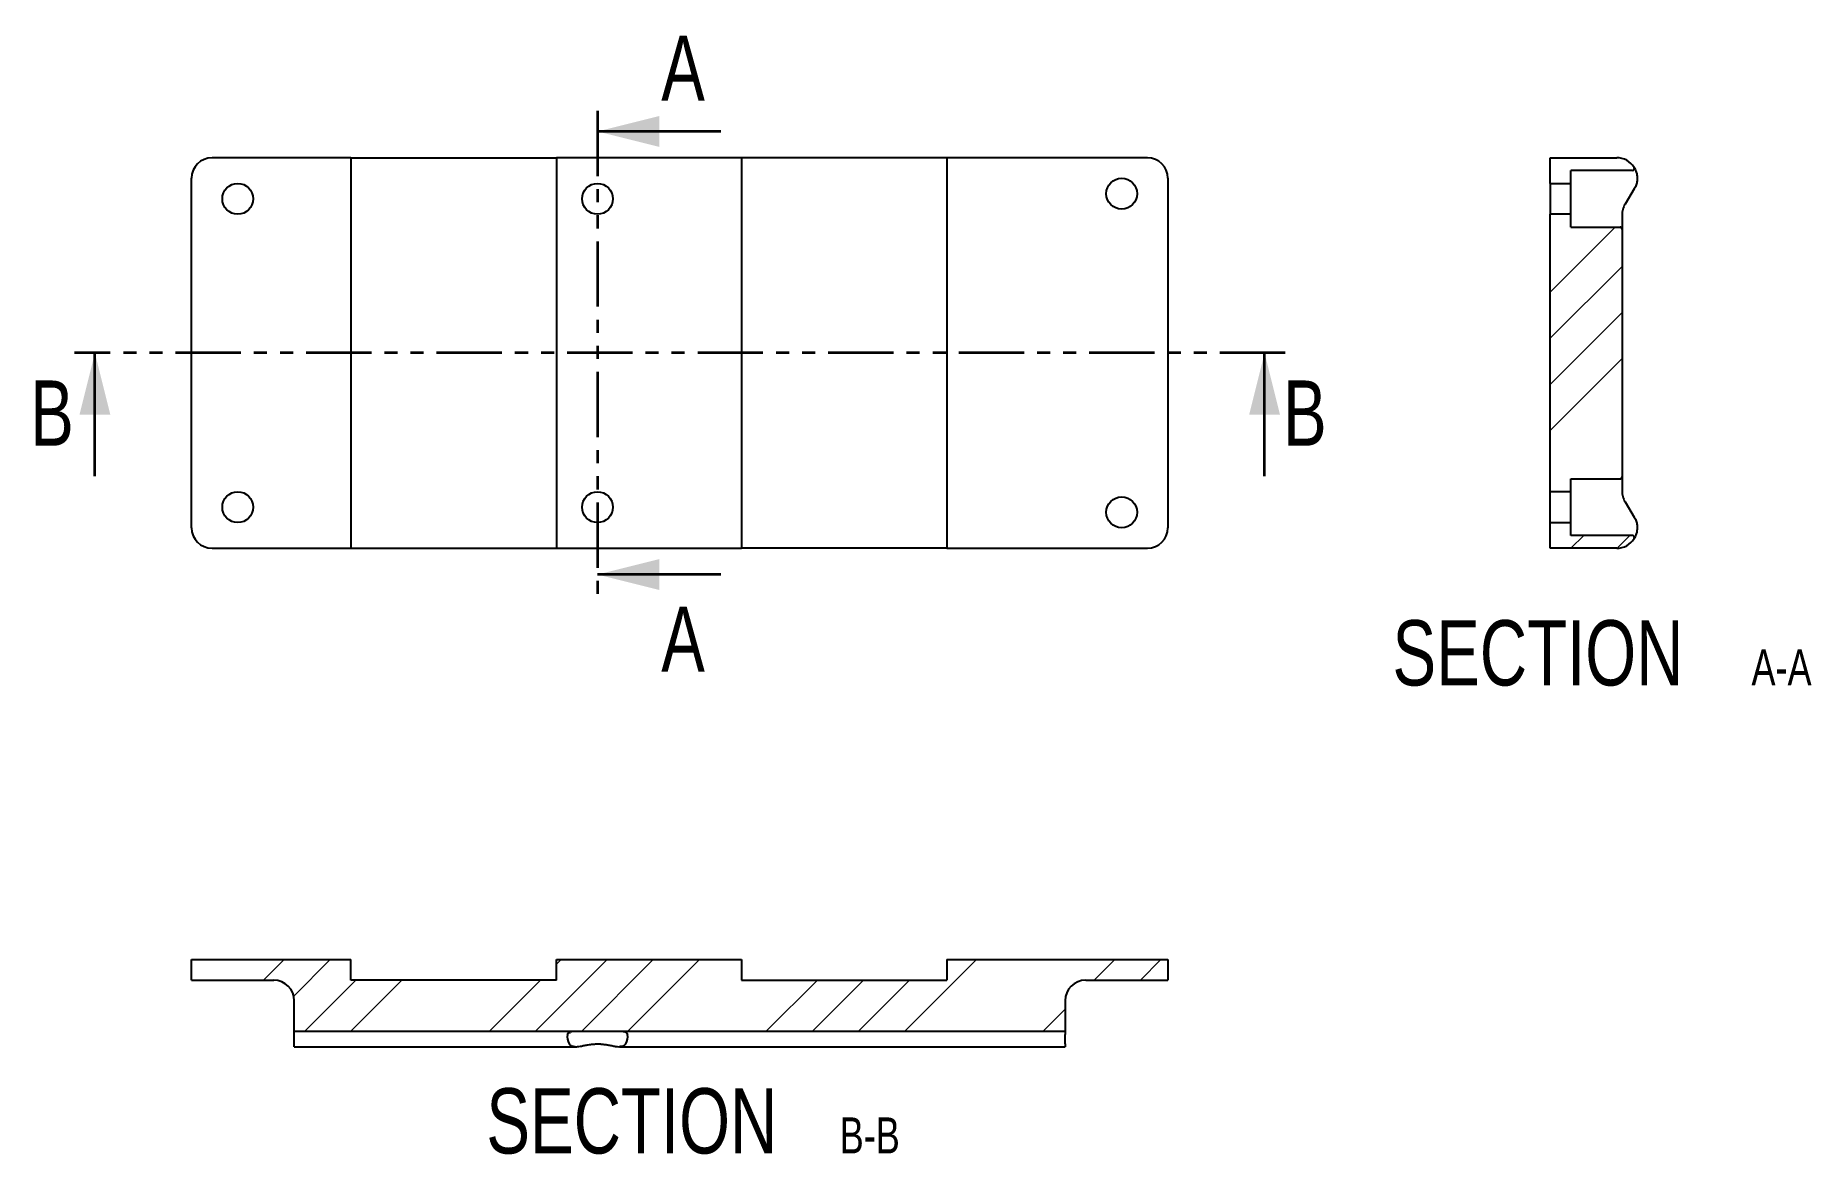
# Model space of a CAD drawing. Header units: millimetres. Extents: x 178 to 351, y 211 to 319.
import ezdxf

# ---------------------------------------------------------------- set-up
doc = ezdxf.new("R2010")
doc.units = ezdxf.units.MM
doc.linetypes.add('PHANTOM', pattern=[12.7, 6.35, -1.27, 1.27, -1.27, 1.27, -1.27])
doc.styles.add('SLDTEXTSTYLE0', font='TXT', dxfattribs={"width": 0.75})
pattern_1 = [(45, (128.628, 97.818), (-13.4704, 13.4704), []), (45, (133.118, 97.818), (-13.4704, 13.4704), []), (45, (137.608, 97.818), (-13.4704, 13.4704), []), (45, (142.099, 97.818), (-13.4704, 13.4704), [])]

# ---------------------------------------------------------------- blocks, each defined once
blk = doc.blocks.new('SW_NOTE_0_2')
at = {"color": 0, "linetype": 'Continuous', "lineweight": 0, "attachment_point": 2, "style": 'SLDTEXTSTYLE0'}
for s, insert, char_height in [('SECTION', (17.36, 8.19), 6.35), ('A-A', (41.06, 5.35), 3.5)]:
    blk.add_mtext(s, dxfattribs=dict(at, insert=insert, char_height=char_height))
blk = doc.blocks.new('SW_NOTE_0_3')
at = {"color": 0, "linetype": 'Continuous', "lineweight": 0, "attachment_point": 2, "style": 'SLDTEXTSTYLE0'}
for s, insert, char_height in [('SECTION', (17.36, 8.19), 6.35), ('B-B', (40.51, 5.35), 3.5)]:
    blk.add_mtext(s, dxfattribs=dict(at, insert=insert, char_height=char_height))

msp = doc.modelspace()

# ---------------------------------------------------------------- hatches: boundary and pattern name
at = {"linetype": 'Continuous', "lineweight": 18}
h = msp.add_hatch(dxfattribs=at)
h.set_pattern_fill('ANSI34', style=0)
h.set_pattern_definition(pattern_1)
edge = h.paths.add_edge_path(flags=0)
edge.add_line((327.25, 300.77), (327.25, 302.02))
edge.add_line((327.25, 302.02), (325.25, 302.02))
edge.add_line((325.25, 302.02), (325.25, 275.02))
edge.add_line((325.25, 275.02), (327.25, 275.02))
edge.add_line((327.25, 275.02), (327.25, 276.27))
edge.add_line((327.25, 276.27), (332.05, 276.27))
edge.add_arc((332.05, 276.47), 0.2, 270, 360)
edge.add_line((332.25, 276.47), (332.25, 300.57))
edge.add_arc((332.05, 300.57), 0.2, 0, 90)
edge.add_line((332.05, 300.77), (327.25, 300.77))
h = msp.add_hatch(dxfattribs=at)
h.set_pattern_fill('ANSI34', style=0)
h.set_pattern_definition(pattern_1)
edge = h.paths.add_edge_path(flags=0)
edge.add_line((327.25, 272.02), (325.25, 272.02))
edge.add_line((325.25, 272.02), (325.25, 269.52))
edge.add_line((325.25, 269.52), (331.72, 269.52))
edge.add_arc((331.72, 271.52), 2, 270, 328.1446)
edge.add_arc((333.25, 270.57), 0.2, 328.1446, 450)
edge.add_line((333.25, 270.77), (327.25, 270.77))
edge.add_line((327.25, 270.77), (327.25, 272.02))
h = msp.add_hatch(dxfattribs=at)
h.set_pattern_fill('ANSI34', style=0)
h.set_pattern_definition([(45, (111.809, 112.29), (-13.4704, 13.4704), []), (45, (116.299, 112.29), (-13.4704, 13.4704), []), (45, (120.789, 112.29), (-13.4704, 13.4704), []), (45, (125.279, 112.29), (-13.4704, 13.4704), [])])
edge = h.paths.add_edge_path(flags=0)
edge.add_line((288.06, 229.49), (266.56, 229.49))
edge.add_line((266.56, 229.49), (266.56, 227.49))
edge.add_line((266.56, 227.49), (246.56, 227.49))
edge.add_line((246.56, 227.49), (246.56, 229.49))
edge.add_line((246.56, 229.49), (228.56, 229.49))
edge.add_line((228.56, 229.49), (228.56, 227.49))
edge.add_line((228.56, 227.49), (208.56, 227.49))
edge.add_line((208.56, 227.49), (208.56, 229.49))
edge.add_line((208.56, 229.49), (193.06, 229.49))
edge.add_line((193.06, 229.49), (193.06, 227.49))
edge.add_line((193.06, 227.49), (201.06, 227.49))
edge.add_arc((201.06, 225.49), 2, 0, 90, ccw=False)
edge.add_line((203.06, 225.49), (203.06, 222.49))
edge.add_line((203.06, 222.49), (278.06, 222.49))
edge.add_line((278.06, 222.49), (278.06, 225.49))
edge.add_arc((280.06, 225.49), 2, 90, 180, ccw=False)
edge.add_line((280.06, 227.49), (288.06, 227.49))
edge.add_line((288.06, 227.49), (288.06, 229.49))

# ---------------------------------------------------------------- linework, layer by layer
at = {"color": 7, "linetype": 'PHANTOM', "lineweight": 35}
for p, q in [((232.56, 312.08), (232.56, 264.96)), ((299.46, 288.52), (181.66, 288.52))]:
    msp.add_line(p, q, dxfattribs=at)
at = {"color": 7, "linetype": 'Continuous', "lineweight": 35}
for p, q in [((244.56, 310.08), (232.56, 310.08)), ((183.66, 276.52), (183.66, 288.52)), ((297.46, 276.52), (297.46, 288.52)), ((244.56, 266.96), (232.56, 266.96))]:
    msp.add_line(p, q, dxfattribs=at)
at = {"color": 7, "linetype": 'Continuous', "lineweight": 25}
for p, q in [((208.56, 307.52), (195.06, 307.52)), ((208.56, 307.52), (208.56, 269.52)), ((208.56, 307.52), (228.56, 307.52)), ((228.56, 307.52), (228.56, 269.52)), ((246.56, 307.52), (228.56, 307.52)), ((246.56, 307.52), (246.56, 269.52)), ((266.56, 307.52), (246.56, 307.52)), ((266.56, 307.52), (266.56, 269.52)), ((286.06, 307.52), (266.56, 307.52)), ((325.25, 307.52), (331.72, 307.52)), ((325.25, 305.02), (325.25, 307.52)), ((333.25, 306.27), (327.25, 306.27)), ((327.25, 305.02), (327.25, 306.27)), ((193.06, 271.52), (193.06, 305.52)), ((288.06, 305.52), (288.06, 271.52)), ((325.25, 305.02), (327.25, 305.02)), ((325.25, 305.02), (325.25, 302.02)), ((327.25, 302.02), (327.25, 305.02)), ((333.43, 304.49), (332.53, 302.99)), ((325.25, 275.02), (325.25, 302.02)), ((327.25, 302.02), (325.25, 302.02)), ((327.25, 300.77), (327.25, 302.02)), ((327.25, 300.77), (332.05, 300.77)), ((332.25, 301.97), (332.25, 300.57)), ((332.25, 300.57), (332.25, 276.47)), ((332.25, 276.47), (332.25, 275.07)), ((327.25, 275.02), (325.25, 275.02)), ((325.25, 272.02), (325.25, 275.02)), ((327.25, 276.27), (332.05, 276.27)), ((327.25, 275.02), (327.25, 276.27)), ((327.25, 272.02), (327.25, 275.02)), ((332.53, 274.04), (333.43, 272.55)), ((325.25, 269.52), (325.25, 272.02)), ((325.25, 272.02), (327.25, 272.02)), ((327.25, 270.77), (327.25, 272.02)), ((333.25, 270.77), (327.25, 270.77)), ((195.06, 269.52), (208.56, 269.52)), ((208.56, 269.52), (228.56, 269.52)), ((228.56, 269.52), (246.56, 269.52)), ((266.56, 269.52), (246.56, 269.52)), ((266.56, 269.52), (286.06, 269.52)), ((331.72, 269.52), (325.25, 269.52)), ((193.06, 227.49), (193.06, 229.49)), ((193.06, 229.49), (208.56, 229.49)), ((208.56, 227.49), (208.56, 229.49)), ((228.56, 227.49), (228.56, 229.49)), ((228.56, 229.49), (246.56, 229.49)), ((246.56, 229.49), (246.56, 227.49)), ((266.56, 229.49), (266.56, 227.49)), ((266.56, 229.49), (288.06, 229.49)), ((288.06, 229.49), (288.06, 227.49)), ((193.06, 227.49), (201.06, 227.49)), ((228.56, 227.49), (208.56, 227.49)), ((246.56, 227.49), (266.56, 227.49)), ((280.06, 227.49), (288.06, 227.49)), ((203.06, 222.49), (203.06, 225.49)), ((278.06, 225.49), (278.06, 222.49)), ((278.06, 222.49), (203.06, 222.49)), ((203.06, 222.2), (203.06, 222.49)), ((203.06, 221.3), (203.06, 222.2)), ((203.06, 221.02), (203.06, 221.3)), ((229.83, 222.33), (229.83, 222.32)), ((278.06, 222.49), (278.06, 222.2)), ((278.06, 221.3), (278.06, 222.2)), ((278.06, 221.3), (278.06, 221.02)), ((203.06, 221.02), (230.39, 221.02)), ((234.72, 221.02), (278.06, 221.02))]:
    msp.add_line(p, q, dxfattribs=at)
for centre in [(197.56, 303.52), (232.56, 303.52), (283.56, 304.02), (197.56, 273.52), (232.56, 273.52), (283.56, 273.02)]:
    msp.add_circle(centre, 1.5, dxfattribs=at)
for centre, radius, start, end in [((195.06, 305.52), 2, 90, 180), ((286.06, 305.52), 2, 0, 90), ((331.72, 305.52), 2, 31.8554, 90), ((333.25, 306.47), 0.2, 270, 31.8554), ((332.05, 300.57), 0.2, 0, 90), ((332.05, 276.47), 0.2, 270, 0), ((195.06, 271.52), 2, 180, 270), ((286.06, 271.52), 2, 270, 0), ((331.72, 271.52), 2, 270, 328.1446), ((333.25, 270.57), 0.2, 328.1446, 90), ((201.06, 225.49), 2, 0, 90), ((280.06, 225.49), 2, 90, 180)]:
    msp.add_arc(centre, radius, start, end, dxfattribs=at)
for start_param, end_param in [(2.998023, 3.514191), (5.910587, 6.426755)]:
    msp.add_ellipse((232.56, 221.95), major_axis=(2.95, 0), ratio=0.6, start_param=start_param, end_param=end_param, dxfattribs=at)
for points, knots in [([(333.42, 306.57), (333.42, 306.57), (333.42, 306.56), (333.46, 306.51), (333.48, 306.47), (333.53, 306.36), (333.56, 306.3), (333.62, 306.15), (333.64, 306.06), (333.69, 305.87), (333.7, 305.76), (333.72, 305.53), (333.72, 305.41), (333.69, 305.16), (333.66, 305.02), (333.57, 304.75), (333.51, 304.62), (333.43, 304.49)], [0, 0, 0, 0, 0.125, 0.125, 0.25, 0.25, 0.375, 0.375, 0.5, 0.5, 0.625, 0.625, 0.75, 0.75, 0.875, 0.875, 1, 1, 1, 1]), ([(332.53, 302.99), (332.43, 302.83), (332.36, 302.65), (332.27, 302.3), (332.25, 302.13), (332.25, 301.97)], [0, 0, 0, 0, 0.5, 0.5, 1, 1, 1, 1]), ([(332.25, 275.07), (332.25, 274.91), (332.27, 274.74), (332.36, 274.39), (332.43, 274.21), (332.53, 274.04)], [0, 0, 0, 0, 0.5, 0.5, 1, 1, 1, 1]), ([(333.43, 272.55), (333.51, 272.42), (333.57, 272.29), (333.66, 272.02), (333.69, 271.88), (333.72, 271.63), (333.72, 271.5), (333.7, 271.27), (333.69, 271.17), (333.64, 270.98), (333.62, 270.89), (333.56, 270.74), (333.53, 270.68), (333.48, 270.57), (333.46, 270.53), (333.42, 270.48), (333.42, 270.46), (333.42, 270.46)], [0, 0, 0, 0, 0.125, 0.125, 0.25, 0.25, 0.375, 0.375, 0.5, 0.5, 0.625, 0.625, 0.75, 0.75, 0.875, 0.875, 1, 1, 1, 1]), ([(229.64, 222.2), (229.66, 222.3), (229.71, 222.37), (229.85, 222.47), (229.94, 222.49), (230.05, 222.49)], [0, 0, 0, 0, 0.5, 0.5, 1, 1, 1, 1]), ([(230.4, 221.02), (230.47, 221.02), (230.63, 221.03), (230.92, 221.07), (231.27, 221.14), (231.66, 221.21), (232.06, 221.27), (232.46, 221.29), (232.84, 221.29), (233.22, 221.25), (233.59, 221.19), (233.97, 221.12), (234.31, 221.05), (234.55, 221.02), (234.66, 221.02), (234.67, 221.02)], [0, 0, 0, 0, 0.056227, 0.138974, 0.227286, 0.31776, 0.405253, 0.487012, 0.565197, 0.644411, 0.726043, 0.813131, 0.905516, 0.988834, 1, 1, 1, 1]), ([(235.07, 222.49), (235.18, 222.49), (235.27, 222.47), (235.41, 222.37), (235.45, 222.3), (235.48, 222.2)], [0, 0, 0, 0, 0.5, 0.5, 1, 1, 1, 1]), ([(234.72, 221.02), (234.71, 221.02), (234.7, 221.02), (234.68, 221.02), (234.68, 221.02)], [0, 0, 0, 0, 0.701479, 1, 1, 1, 1])]:
    msp.add_open_spline(points, degree=3, knots=knots, dxfattribs=at)
at = {"color": 8, "linetype": 'Continuous', "lineweight": 25}
for points, knots in [([(230.4, 221.02), (230.38, 221.02), (230.28, 221.02), (230.07, 221.05), (229.9, 221.16), (229.83, 221.28), (229.81, 221.3)], [0, 0, 0, 0, 0.077802, 0.370526, 0.874884, 1, 1, 1, 1]), ([(235.31, 221.3), (235.23, 221.21), (235.09, 221.04), (234.84, 221.03), (234.72, 221.02)], [0, 0, 0, 0, 0.526848, 1, 1, 1, 1])]:
    msp.add_open_spline(points, degree=3, knots=knots, dxfattribs=at)
at = {"color": 7, "linetype": 'Continuous', "lineweight": 35}
for points in [[(232.56, 310.08), (238.56, 308.58), (238.56, 311.58)], [(183.66, 288.52), (182.16, 282.52), (185.16, 282.52)], [(297.46, 288.52), (295.96, 282.52), (298.96, 282.52)], [(232.56, 266.96), (238.56, 265.46), (238.56, 268.46)]]:
    msp.add_solid(points, dxfattribs=at)

# ---------------------------------------------------------------- block references
at = {"color": 7, "linetype": 'Continuous', "lineweight": 0}
for name, p in [('SW_NOTE_0_2', (306.7, 254.33)), ('SW_NOTE_0_3', (218.54, 208.79))]:
    msp.add_blockref(name, p, dxfattribs=at)

# ---------------------------------------------------------------- texts
at = {"color": 7, "linetype": 'Continuous', "char_height": 6.35, "attachment_point": 1, "style": 'SLDTEXTSTYLE0'}
for s, insert in [('A', (238.76, 319.41)), ('B', (177.36, 285.85)), ('B', (299.26, 285.85)), ('A', (238.76, 263.85))]:
    msp.add_mtext(s, dxfattribs=dict(at, insert=insert))

doc.saveas('drawing.dxf')
